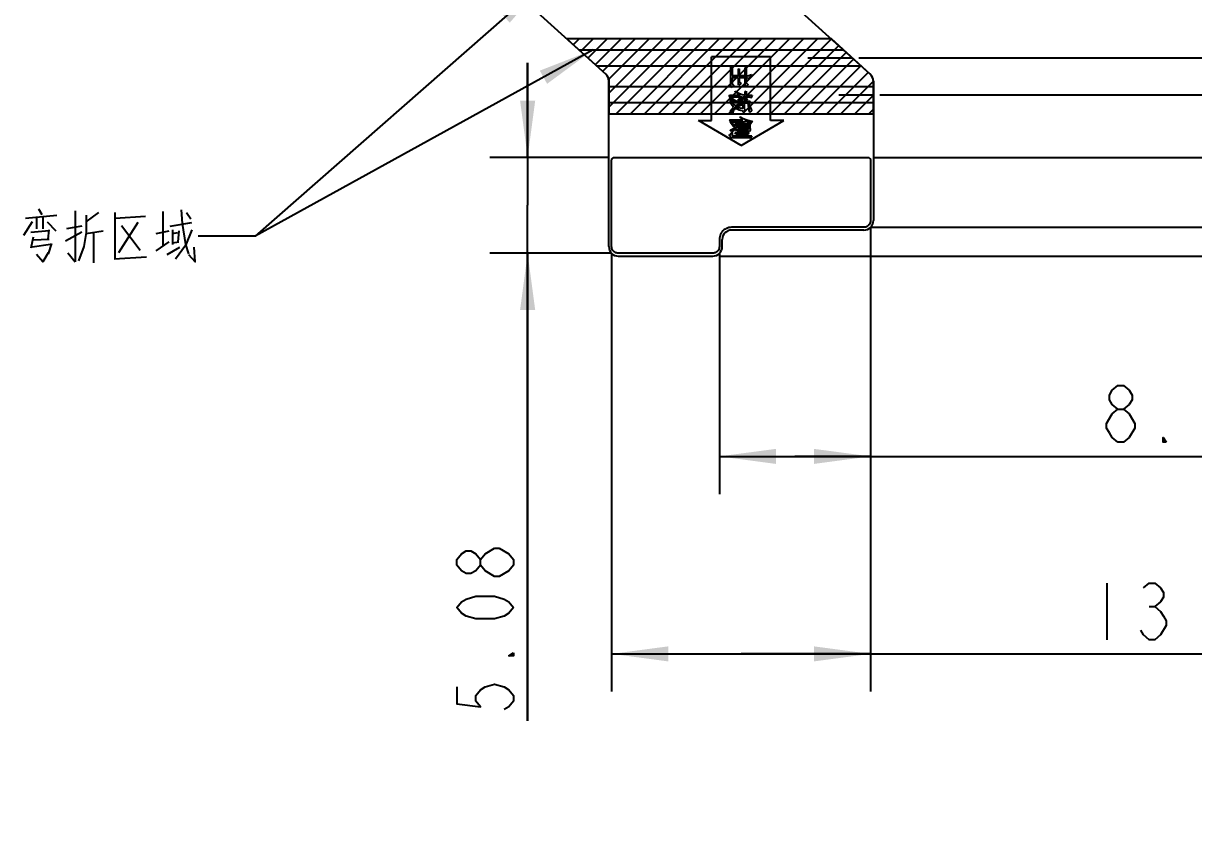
# Model space of a CAD drawing. Header units: millimetres. Extents: x 0 to 420, y 0 to 297.
# Drawn here: x 186.8 to 248.8, y 149.3 to 192.7 of the extents above; entities that cross this region are included whole.
import ezdxf

# ---------------------------------------------------------------- set-up
doc = ezdxf.new("R2010")
doc.units = ezdxf.units.MM
doc.header["$LTSCALE"] = 23.1
doc.layers.get('0').update_dxf_attribs({"linetype": 'CONTINUOUS'})
doc.layers.add('00_COSMETICS', color=7, linetype='CONTINUOUS')
doc.styles.get("Standard").update_dxf_attribs({"font": 'SIMPLEX.SHX', "width": 0.8})
doc.dimstyles.new('DIMSTYLE_5', dxfattribs={"dimtxt": 3, "dimasz": 3, "dimexe": 2, "dimexo": 0.35, "dimgap": 0.75, "dimtad": 1, "dimzin": 0, "dimdsep": 46, "dimtxsty": 'STANDARD', "dimblk": '_FILLED', "dimblk1": '_FILLED', "dimblk2": '_FILLED', "dimcen": 0.09, "dimadec": 3, "dimazin": 0, "dimtp": 0.2, "dimtm": 0.2, "dimtfac": 1, "dimtofl": 0, "dimtmove": 0, "dimatfit": 3, "dimldrblk": '_FILLED', "dimfxl": 1, "dimtolj": 1, "dimtzin": 0, "dimarcsym": 0})
doc.dimstyles.new('DIMSTYLE_6', dxfattribs={"dimtxt": 3, "dimasz": 3, "dimexe": 2, "dimexo": 0.35, "dimgap": 0.75, "dimtad": 1, "dimzin": 0, "dimdsep": 46, "dimtxsty": 'STANDARD', "dimblk": '_FILLED', "dimblk1": '_FILLED', "dimblk2": '_FILLED', "dimcen": 0.09, "dimadec": 3, "dimazin": 0, "dimtp": 0.1, "dimtm": 0.1, "dimtfac": 1, "dimtofl": 0, "dimtmove": 0, "dimatfit": 3, "dimldrblk": '_FILLED', "dimfxl": 1, "dimtolj": 1, "dimtzin": 0, "dimarcsym": 0})
doc.dimstyles.new('DIMSTYLE_8', dxfattribs={"dimtxt": 3, "dimasz": 3, "dimexe": 2, "dimexo": 0.35, "dimgap": 0.75, "dimtad": 1, "dimzin": 0, "dimdsep": 46, "dimtxsty": 'STANDARD', "dimblk": '_FILLED', "dimblk1": '_FILLED', "dimblk2": '_FILLED', "dimcen": 0.09, "dimadec": 3, "dimazin": 0, "dimtol": 1, "dimtp": 0.4, "dimtm": 0.4, "dimtfac": 1, "dimtofl": 0, "dimtmove": 0, "dimatfit": 3, "dimldrblk": '_FILLED', "dimfxl": 1, "dimtolj": 1, "dimtzin": 0, "dimarcsym": 0})
doc.dimstyles.get("Standard").update_dxf_attribs({"dimtxt": 3, "dimasz": 3, "dimexe": 2, "dimexo": 0.35, "dimtad": 1, "dimdec": 3, "dimzin": 0, "dimdsep": 46, "dimtxsty": 'STANDARD', "dimblk": '_FILLED', "dimblk1": '_FILLED', "dimblk2": '_FILLED', "dimcen": 0.09, "dimadec": 3, "dimazin": 0, "dimtol": 1, "dimtp": 0.001, "dimtm": 0.001, "dimtfac": 1, "dimtdec": 3, "dimtofl": 0, "dimtmove": 0, "dimatfit": 3, "dimldrblk": '_FILLED', "dimfxl": 1, "dimtolj": 1, "dimtzin": 0, "dimarcsym": 0})

# ---------------------------------------------------------------- blocks, each defined once
blk = doc.blocks.new('_FILLED')
at = {"color": 0, "linetype": 'BYBLOCK'}
blk.add_solid([(0, 0), (-1, 0.133), (-1, -0.133)], dxfattribs=at)
blk = doc.blocks.new('*D10')
at = {"color": 2}
for p, q in [((231.681, 181.872), (231.681, 157.283)), ((217.981, 180.496), (217.981, 157.283)), ((217.981, 159.283), (224.831, 159.283)), ((231.681, 159.283), (224.831, 159.283)), ((224.831, 159.283), (254.98, 159.283))]:
    blk.add_line(p, q, dxfattribs=at)
at = {"color": 2, "xscale": 3, "yscale": 3, "zscale": 3, "rotation": 180}
blk.add_blockref('_FILLED', (217.981, 159.283), dxfattribs=at)
at = {"color": 2, "xscale": 3, "yscale": 3, "zscale": 3}
blk.add_blockref('_FILLED', (231.681, 159.283), dxfattribs=at)
blk = doc.blocks.new('*D11')
at = {"color": 2}
for p, q in [((266.967, 185.572), (266.967, 190.572)), ((266.967, 190.572), (266.967, 183.722)), ((231.881, 185.572), (268.967, 185.572)), ((266.967, 155.092), (266.967, 183.722)), ((231.681, 181.872), (268.967, 181.872)), ((266.967, 181.872), (266.967, 155.092))]:
    blk.add_line(p, q, dxfattribs=at)
at = {"color": 2, "xscale": 3, "yscale": 3, "zscale": 3}
for p, rotation in [((266.967, 185.572), 270), ((266.967, 181.872), 90)]:
    blk.add_blockref('_FILLED', p, dxfattribs=dict(at, rotation=rotation))
blk = doc.blocks.new('*D12')
at = {"color": 2}
for p, q in [((213.535, 185.572), (213.535, 190.572)), ((213.535, 190.572), (213.535, 183.034)), ((217.781, 185.572), (211.535, 185.572)), ((213.535, 155.734), (213.535, 183.034)), ((217.981, 180.496), (211.535, 180.496)), ((213.535, 180.496), (213.535, 155.734))]:
    blk.add_line(p, q, dxfattribs=at)
at = {"color": 2, "xscale": 3, "yscale": 3, "zscale": 3}
for p, rotation in [((213.535, 185.572), 270), ((213.535, 180.496), 90)]:
    blk.add_blockref('_FILLED', p, dxfattribs=dict(at, rotation=rotation))
blk = doc.blocks.new('*D13')
at = {"color": 2}
for p, q in [((231.681, 181.872), (231.681, 167.74)), ((223.681, 180.496), (223.681, 167.74)), ((223.681, 169.74), (227.681, 169.74)), ((231.681, 169.74), (227.681, 169.74)), ((227.681, 169.74), (253.322, 169.74))]:
    blk.add_line(p, q, dxfattribs=at)
at = {"color": 2, "xscale": 3, "yscale": 3, "zscale": 3, "rotation": 180}
blk.add_blockref('_FILLED', (223.681, 169.74), dxfattribs=at)
at = {"color": 2, "xscale": 3, "yscale": 3, "zscale": 3}
blk.add_blockref('_FILLED', (231.681, 169.74), dxfattribs=at)
blk = doc.blocks.new('*D15')
at = {"color": 2}
for p, q in [((232.181, 188.879), (277.643, 188.879)), ((275.643, 188.879), (275.643, 184.613)), ((275.643, 180.346), (275.643, 184.613)), ((275.643, 184.613), (275.643, 151.086)), ((223.681, 180.346), (277.643, 180.346))]:
    blk.add_line(p, q, dxfattribs=at)
at = {"color": 2, "xscale": 3, "yscale": 3, "zscale": 3}
for p, rotation in [((275.643, 188.879), 90), ((275.643, 180.346), 270)]:
    blk.add_blockref('_FILLED', p, dxfattribs=dict(at, rotation=rotation))
blk = doc.blocks.new('*D16')
at = {"color": 2}
for p, q in [((231.061, 190.845), (287.128, 190.845)), ((285.128, 190.845), (285.128, 185.596)), ((285.128, 180.346), (285.128, 185.596)), ((285.128, 185.596), (285.128, 149.343)), ((223.681, 180.346), (287.128, 180.346))]:
    blk.add_line(p, q, dxfattribs=at)
at = {"color": 2, "xscale": 3, "yscale": 3, "zscale": 3}
for p, rotation in [((285.128, 190.845), 90), ((285.128, 180.346), 270)]:
    blk.add_blockref('_FILLED', p, dxfattribs=dict(at, rotation=rotation))

msp = doc.modelspace()

# ---------------------------------------------------------------- linework, layer by layer
at = {"color": 7}
for p, q in [((211.9947, 195.1401), (217.6681, 189.9735)), ((225.9947, 195.1401), (231.6681, 189.9735)), ((217.8314, 180.8463), (217.8314, 189.6038)), ((231.8314, 189.6038), (231.8314, 182.2223)), ((231.3314, 181.7223), (224.3314, 181.7223)), ((223.8314, 180.8463), (223.8314, 181.2223)), ((218.3314, 180.3463), (223.3314, 180.3463))]:
    msp.add_line(p, q, dxfattribs=at)
at = {"color": 9}
for p, q in [((216.2487, 191.2661), (230.2487, 191.2661)), ((217.1726, 190.4247), (231.1726, 190.4247)), ((231.8314, 189.2997), (217.8314, 189.2997)), ((231.8314, 188.4583), (217.8314, 188.4583))]:
    msp.add_line(p, q, dxfattribs=at)
at = {"color": 2}
for p, q in [((226.3891, 190.9008), (223.2738, 190.9008)), ((223.2738, 187.5266), (223.2738, 190.9008)), ((226.3891, 187.5266), (226.3891, 190.9008)), ((228.361, 190.8454), (230.7106, 190.8454)), ((224.289, 190.3743), (224.3528, 190.3955)), ((224.289, 189.2895), (224.289, 190.3743)), ((224.3528, 190.3955), (224.3528, 189.9063)), ((224.6932, 190.2679), (224.7357, 190.2679)), ((224.6932, 189.9063), (224.6932, 190.2679)), ((224.7357, 190.2679), (224.7357, 189.9063)), ((225.0547, 190.3105), (225.0973, 190.3317)), ((225.0547, 189.9063), (225.0547, 190.3105)), ((225.0973, 190.3317), (225.0973, 189.5235)), ((224.3528, 189.9063), (224.6932, 189.9063)), ((224.6932, 189.7787), (224.3528, 189.7787)), ((224.3528, 189.7787), (224.3528, 189.4597)), ((224.6932, 189.4171), (224.6932, 189.7787)), ((224.7357, 189.9063), (225.0547, 189.9063)), ((225.0547, 189.7787), (224.7357, 189.7787)), ((224.7357, 189.7787), (224.7357, 189.566)), ((224.7357, 189.566), (224.8208, 189.5022)), ((224.8208, 189.5022), (224.8208, 189.4809)), ((225.0547, 189.332), (225.0547, 189.7787)), ((225.0973, 189.5235), (225.1824, 189.4384)), ((225.1186, 189.8425), (225.1398, 189.8638)), ((225.1398, 189.8), (225.1186, 189.8425)), ((225.1398, 189.8638), (225.1824, 189.8851)), ((225.1824, 189.7574), (225.1398, 189.8)), ((225.1824, 189.8851), (225.2462, 189.9063)), ((225.2674, 189.7574), (225.1824, 189.7574)), ((225.2462, 189.9063), (225.3738, 189.9701)), ((225.2887, 189.7787), (225.2674, 189.7574)), ((225.3312, 189.8425), (225.2887, 189.7787)), ((225.3951, 189.9489), (225.3312, 189.8425)), ((225.3738, 189.9701), (225.3951, 189.9489)), ((224.3103, 189.2682), (224.289, 189.2895)), ((224.4379, 189.3746), (224.3103, 189.2682)), ((224.3528, 189.4597), (224.4379, 189.3958)), ((224.4379, 189.3958), (224.4379, 189.3746)), ((224.523, 189.0768), (224.7144, 188.9705)), ((224.523, 189.0555), (224.523, 189.0768)), ((224.6719, 188.9279), (224.523, 189.0555)), ((224.7995, 188.8641), (224.6719, 188.9279)), ((224.7144, 189.3958), (224.6932, 189.4171)), ((224.8208, 189.4809), (224.7144, 189.3958)), ((224.7144, 188.9705), (224.8846, 188.9066)), ((224.8846, 188.9066), (225.0547, 188.8641)), ((225.076, 189.3108), (225.0547, 189.332)), ((225.0547, 189.0555), (225.0973, 189.0768)), ((225.0547, 188.8641), (225.0547, 189.0555)), ((225.1824, 189.4171), (225.076, 189.3108)), ((225.0973, 189.0768), (225.0973, 188.8641)), ((225.1824, 189.4384), (225.1824, 189.4171)), ((224.2039, 188.8428), (224.2252, 188.8641)), ((224.2465, 188.7578), (224.2039, 188.8428)), ((224.2252, 188.8641), (224.7995, 188.8641)), ((224.8633, 188.7578), (224.2465, 188.7578)), ((224.2465, 188.7152), (224.2678, 188.7365)), ((224.3103, 188.6514), (224.2465, 188.7152)), ((224.2465, 188.6727), (224.2678, 188.6514)), ((224.2465, 188.6514), (224.2465, 188.6727)), ((224.2678, 188.5451), (224.2465, 188.6514)), ((224.2678, 188.7365), (224.289, 188.7365)), ((224.2678, 188.6514), (224.3528, 188.5025)), ((224.3103, 188.3962), (224.2678, 188.5451)), ((224.289, 188.7365), (224.4379, 188.6301)), ((224.4379, 188.5451), (224.3103, 188.6514)), ((224.4379, 188.226), (224.3103, 188.3962)), ((224.3528, 188.5025), (224.4166, 188.3962)), ((224.4166, 188.3962), (224.523, 188.3111)), ((224.4379, 188.6301), (224.5655, 188.5663)), ((224.6506, 188.46), (224.4379, 188.5451)), ((224.523, 188.3111), (224.6293, 188.3536)), ((224.5655, 188.5663), (224.7357, 188.5451)), ((224.6081, 188.2473), (224.6932, 188.2898)), ((224.6293, 188.3536), (224.7357, 188.3749)), ((224.9271, 188.4387), (224.6506, 188.46)), ((224.6932, 188.6514), (224.7357, 188.6727)), ((224.6932, 188.6301), (224.6932, 188.6514)), ((224.7144, 188.5876), (224.6932, 188.6301)), ((224.6932, 188.2898), (224.842, 188.3536)), ((224.757, 188.5663), (224.7144, 188.5876)), ((224.7357, 188.6727), (224.7995, 188.6939)), ((224.7357, 188.5451), (225.31, 188.5451)), ((224.7357, 188.3749), (224.9271, 188.3962)), ((224.842, 188.6089), (224.757, 188.5663)), ((224.7995, 188.6939), (224.8633, 188.7578)), ((224.8846, 188.6727), (224.842, 188.6089)), ((224.842, 188.3536), (224.9271, 188.3536)), ((224.9059, 188.7578), (224.8846, 188.6727)), ((225.0547, 188.7578), (224.9059, 188.7578)), ((224.9271, 188.3962), (224.9271, 188.4387)), ((224.9271, 188.3536), (224.9271, 188.1622)), ((225.2036, 188.4387), (224.9909, 188.4387)), ((224.9909, 188.4387), (224.9909, 188.1409)), ((225.0547, 188.5663), (225.0547, 188.7578)), ((225.076, 188.5663), (225.0547, 188.5663)), ((225.1611, 188.6301), (225.076, 188.5663)), ((225.0973, 188.8641), (225.4163, 188.8641)), ((225.2887, 188.7578), (225.0973, 188.7578)), ((225.0973, 188.7578), (225.0973, 188.6939)), ((225.0973, 188.6939), (225.1611, 188.6514)), ((225.1611, 188.6514), (225.1611, 188.6301)), ((225.2674, 187.9708), (225.2036, 188.4387)), ((225.31, 188.5451), (225.2462, 188.4387)), ((225.2462, 188.4387), (225.3738, 188.0558)), ((225.3525, 188.7152), (225.2887, 188.7578)), ((225.4163, 188.8641), (225.3525, 188.7152)), ((230.0106, 188.879), (231.8314, 188.879)), ((224.2465, 188.0133), (224.4379, 188.226)), ((224.289, 187.992), (224.2465, 188.0133)), ((224.3316, 187.9495), (224.289, 187.992)), ((224.3528, 187.907), (224.3316, 187.9495)), ((224.3741, 187.907), (224.3528, 187.907)), ((224.4166, 188.0133), (224.3741, 187.907)), ((224.4592, 188.0984), (224.4166, 188.0133)), ((224.523, 188.1835), (224.4592, 188.0984)), ((224.6293, 188.1197), (224.523, 188.1835)), ((224.6932, 188.2047), (224.6081, 188.2473)), ((224.7357, 188.0771), (224.6293, 188.1197)), ((224.7782, 188.1835), (224.6932, 188.2047)), ((224.9059, 188.0346), (224.7357, 188.0771)), ((224.757, 187.6943), (224.7782, 187.7155)), ((224.9271, 187.5666), (224.757, 187.6943)), ((224.9271, 188.1622), (224.7782, 188.1835)), ((224.7782, 187.7155), (224.9484, 187.6305)), ((224.9484, 187.992), (224.9059, 188.0346)), ((225.0547, 188.0771), (224.9484, 187.992)), ((224.9909, 188.1409), (225.0547, 188.0984)), ((225.0547, 188.0984), (225.0547, 188.0771)), ((225.2887, 187.9708), (225.2674, 187.9708)), ((225.3738, 188.0346), (225.2887, 187.9708)), ((225.3738, 188.0558), (225.3738, 188.0346)), ((222.5784, 187.5266), (223.2738, 187.5266)), ((224.8314, 186.194), (222.5784, 187.5266)), ((224.2252, 187.5454), (224.2465, 187.5666)), ((224.3528, 187.3752), (224.2252, 187.5454)), ((224.2465, 187.5666), (224.9271, 187.5666)), ((224.2465, 187.439), (224.2678, 187.4603)), ((224.3528, 187.2901), (224.2465, 187.439)), ((224.2678, 187.4603), (224.9484, 187.4603)), ((224.2678, 187.0136), (224.289, 187.0349)), ((224.289, 187.0349), (224.4166, 187.0774)), ((224.3528, 187.3752), (224.4379, 187.3114)), ((224.4166, 187.2263), (224.3528, 187.2901)), ((224.5017, 187.1838), (224.4166, 187.2263)), ((224.4166, 187.0774), (224.4592, 187.12)), ((224.4379, 187.3114), (224.5443, 187.2476)), ((224.4592, 187.12), (224.5017, 187.1838)), ((224.5443, 187.1625), (224.4592, 186.9924)), ((224.523, 187.3539), (224.5443, 187.3752)), ((224.5655, 187.2901), (224.523, 187.3539)), ((224.5443, 187.3752), (225.3525, 187.3752)), ((224.5443, 187.2476), (224.6932, 187.2263)), ((224.6719, 187.1412), (224.5443, 187.1625)), ((225.2249, 187.2901), (224.5655, 187.2901)), ((224.5655, 187.0562), (225.2249, 187.0562)), ((224.6081, 186.9711), (224.5655, 187.0562)), ((225.0335, 187.1412), (224.6719, 187.1412)), ((224.6932, 187.2263), (225.1611, 187.2263)), ((224.8314, 186.194), (227.0844, 187.5266)), ((224.9484, 187.6305), (225.1398, 187.5666)), ((224.9909, 187.439), (224.9484, 187.4603)), ((225.0122, 187.439), (224.9909, 187.439)), ((225.0547, 187.5028), (225.0122, 187.439)), ((225.076, 187.0987), (225.0335, 187.1412)), ((225.2887, 187.3965), (225.0547, 187.5028)), ((225.0973, 187.0987), (225.076, 187.0987)), ((225.1611, 187.2263), (225.0973, 187.0987)), ((225.1398, 187.5666), (225.31, 187.5028)), ((225.2249, 187.0562), (225.2249, 187.2901)), ((225.3312, 187.0562), (225.2674, 186.9498)), ((225.3312, 187.3752), (225.2887, 187.3965)), ((225.3312, 187.3752), (225.2887, 187.2901)), ((225.2887, 187.2901), (225.2887, 187.0774)), ((225.2887, 187.0774), (225.3525, 187.0562)), ((225.31, 187.5028), (225.4376, 187.4816)), ((225.3525, 187.0562), (225.3312, 187.0562)), ((225.4376, 187.4816), (225.3525, 187.3752)), ((227.0844, 187.5266), (226.3891, 187.5266)), ((224.2252, 186.7797), (224.2678, 186.7797)), ((224.2252, 186.7371), (224.2252, 186.7797)), ((224.2678, 186.652), (224.2252, 186.7371)), ((224.2678, 186.9924), (224.2678, 187.0136)), ((224.3316, 186.9498), (224.2678, 186.9924)), ((224.2678, 186.7797), (224.289, 186.8009)), ((224.289, 186.6308), (224.2678, 186.652)), ((224.289, 186.8009), (224.3316, 186.8647)), ((224.3316, 186.6095), (224.289, 186.6308)), ((224.3954, 186.9498), (224.3316, 186.9498)), ((224.3316, 186.8647), (224.3528, 186.886)), ((225.2674, 186.6095), (224.3316, 186.6095)), ((224.3528, 186.886), (224.3528, 186.7158)), ((224.3528, 186.7158), (225.3951, 186.7158)), ((224.4379, 186.9711), (224.3954, 186.9498)), ((224.4592, 186.9924), (224.4379, 186.9711)), ((224.523, 186.886), (225.2462, 186.886)), ((224.5443, 186.8009), (224.523, 186.886)), ((225.1186, 186.8009), (224.5443, 186.8009)), ((225.2249, 186.9711), (224.6081, 186.9711)), ((225.1611, 186.7797), (225.1186, 186.8009)), ((225.1824, 186.7797), (225.1611, 186.7797)), ((225.2462, 186.886), (225.1824, 186.7797)), ((225.2462, 186.9498), (225.2249, 186.9711)), ((225.2674, 186.9498), (225.2462, 186.9498)), ((225.31, 186.5882), (225.2674, 186.6095)), ((225.3312, 186.5882), (225.31, 186.5882)), ((225.3951, 186.7158), (225.3312, 186.5882)), ((187.6498, 182.8452), (187.8212, 182.5548)), ((189.5926, 182.7484), (189.5926, 180.0387)), ((194.2212, 182.7), (194.2212, 180.8613)), ((187.3069, 182.1677), (186.8498, 181.4419)), ((186.964, 182.3613), (188.6212, 182.5064)), ((187.5355, 182.4097), (187.5355, 181.7806)), ((187.8783, 182.4097), (187.8783, 181.7806)), ((188.1069, 182.1677), (188.5641, 181.6839)), ((190.164, 182.1677), (190.8498, 182.6516)), ((191.7069, 180.1839), (191.7069, 182.6516)), ((191.7069, 182.3613), (193.3069, 182.4581)), ((192.9069, 182.1193), (191.8783, 180.5226)), ((194.6212, 181.9258), (195.7641, 182.1193)), ((195.4783, 182.6516), (195.7069, 182.3129)), ((188.2212, 181.6839), (187.2498, 181.5871)), ((188.1641, 181.2484), (188.2212, 181.7322)), ((189.0783, 181.1516), (189.9355, 181.6355)), ((189.9355, 181.9258), (189.1355, 181.7806)), ((190.164, 181.5387), (191.0783, 181.6839)), ((190.5641, 181.5871), (190.5641, 179.9903)), ((192.0498, 181.9742), (193.0212, 180.6677)), ((193.8783, 181.5387), (194.5641, 181.6839)), ((194.7355, 181.7322), (194.7355, 180.958)), ((194.7355, 181.5387), (195.0212, 181.5871)), ((195.0783, 181.6839), (195.0212, 181.1032)), ((187.3641, 181.3451), (187.2498, 180.7645)), ((188.2783, 180.958), (187.3069, 180.8129)), ((187.3641, 181.2), (188.2212, 181.2484)), ((188.3355, 181.0064), (188.1641, 180.4742)), ((193.8783, 180.6193), (194.5641, 181.1032)), ((194.7355, 181.0548), (195.0783, 181.1032)), ((189.1926, 180.5226), (189.5926, 180.0387)), ((193.364, 180.2806), (191.6498, 180.1839)), ((194.4498, 180.4258), (195.1355, 180.8129)), ((211.7846, 164.8845), (212.0346, 164.8845)), ((212.7846, 163.9845), (212.5346, 163.6845)), ((244.1802, 163.0331), (244.1802, 160.0331)), ((246.4302, 161.7831), (246.7302, 161.7831))]:
    msp.add_line(p, q, dxfattribs=at)
for points in [[(195.1926, 182.7968), (195.2498, 182.071), (195.4212, 180.958), (195.5926, 180.4742)], [(190.164, 182.5064), (190.164, 181.5871), (190.0498, 180.8613), (189.7641, 180.0871)], [(195.7641, 181.7322), (195.4212, 180.9097), (194.9069, 180.1839)], [(188.1641, 180.5226), (187.8783, 180.0387), (187.5355, 180.4258)], [(195.5926, 180.4258), (195.9355, 180.0387), (195.8783, 180.8129)], [(244.772, 172.2403), (244.472, 172.4903), (244.322, 172.7403), (244.322, 172.9903), (244.472, 173.2403), (244.772, 173.4903), (245.072, 173.4903), (245.372, 173.2403), (245.522, 172.9903), (245.522, 172.7403), (245.372, 172.4903), (245.072, 172.2403)], [(244.472, 171.9903), (244.772, 172.2403), (245.072, 172.2403), (245.372, 171.9903)], [(244.772, 170.4903), (244.472, 170.7403), (244.322, 170.9903), (244.172, 171.2403), (244.172, 171.4903), (244.472, 171.9903)], [(245.372, 171.9903), (245.672, 171.4903), (245.672, 171.2403)], [(245.672, 171.2403), (245.372, 170.7403), (245.072, 170.4903), (244.772, 170.4903)], [(247.322, 170.4903), (247.172, 170.4903), (247.172, 170.7403), (247.322, 170.4903)], [(211.0346, 163.9845), (210.7846, 163.6845), (210.5346, 163.5345), (210.2846, 163.5345), (210.0346, 163.6845), (209.7846, 163.9845), (209.7846, 164.2845), (210.0346, 164.5845), (210.2846, 164.7345), (210.5346, 164.7345), (210.7846, 164.5845), (211.0346, 164.2845)], [(211.2846, 163.6845), (211.0346, 163.9845), (211.0346, 164.2845), (211.2846, 164.5845), (211.7846, 164.8845)], [(212.0346, 164.8845), (212.5346, 164.5845), (212.7846, 164.2845), (212.7846, 163.9845)], [(212.5346, 163.6845), (212.0346, 163.3845), (211.7846, 163.3845), (211.2846, 163.6845)], [(246.1302, 162.7831), (246.4302, 163.0331), (246.7302, 163.0331), (247.0302, 162.7831), (247.1802, 162.5331), (247.1802, 162.2831), (247.0302, 162.0331), (246.7302, 161.7831), (247.0302, 161.5331), (247.1802, 161.2831), (247.3302, 161.0331), (247.3302, 160.7831), (247.0302, 160.2831)], [(212.7846, 161.7345), (212.5346, 161.4345), (212.2846, 161.2845), (211.7846, 161.1345), (210.7846, 161.1345), (210.2846, 161.2845), (210.0346, 161.4345), (209.7846, 161.7345), (210.0346, 162.0345), (210.2846, 162.1845), (210.7846, 162.3345), (211.7846, 162.3345), (212.2846, 162.1845), (212.5346, 162.0345), (212.7846, 161.7345)], [(247.0302, 160.2831), (246.7302, 160.0331), (246.4302, 160.0331), (246.1302, 160.2831), (245.9802, 160.5331)], [(212.7846, 159.3345), (212.7846, 159.1845), (212.5346, 159.1845), (212.7846, 159.3345)], [(209.7846, 157.5345), (209.7846, 156.6345), (211.0346, 156.4845), (210.7846, 156.7845), (210.7846, 157.0845), (211.0346, 157.3845), (211.2846, 157.5345), (211.7846, 157.6845), (212.2846, 157.5345), (212.5346, 157.3845), (212.7846, 157.0845), (212.7846, 156.7845), (212.5346, 156.4845), (212.2846, 156.3345)]]:
    msp.add_lwpolyline(points, dxfattribs=at)
at = {"color": 7}
for centre, start, end in [((217.3314, 189.6038), 0, 47.675903), ((231.3314, 189.6038), 0, 47.675903), ((231.3314, 182.2223), 270, 360), ((224.3314, 181.2223), 90, 180), ((218.3314, 180.8463), 180, 270), ((223.3314, 180.8463), 270, 360)]:
    msp.add_arc(centre, 0.5, start, end, dxfattribs=at)
at = {"layer": '00_COSMETICS', "color": 7}
for p, q in [((215.6126, 191.8454), (217.6681, 189.9735)), ((229.6126, 191.8454), (215.6126, 191.8454)), ((231.6681, 189.9735), (229.6126, 191.8454)), ((217.8314, 189.6038), (217.8314, 187.879)), ((231.8314, 187.879), (231.8314, 189.6038)), ((217.8314, 187.879), (231.8314, 187.879))]:
    msp.add_line(p, q, dxfattribs=at)
at = {"layer": '00_COSMETICS', "color": 2}
for p, q in [((215.9482, 191.5397), (216.2539, 191.8454)), ((216.3368, 191.1858), (216.9964, 191.8454)), ((216.7254, 190.8319), (217.7389, 191.8454)), ((217.114, 190.4781), (218.4813, 191.8454)), ((217.5026, 190.1242), (219.2238, 191.8454)), ((217.8217, 189.7009), (219.9662, 191.8454)), ((217.8314, 188.9681), (220.7087, 191.8454)), ((217.8314, 188.2256), (221.4512, 191.8454)), ((218.2272, 187.879), (222.1936, 191.8454)), ((218.9697, 187.879), (222.9361, 191.8454)), ((219.7122, 187.879), (223.6786, 191.8454)), ((220.4546, 187.879), (224.421, 191.8454)), ((221.1971, 187.879), (225.1635, 191.8454)), ((221.9395, 187.879), (225.9059, 191.8454)), ((222.682, 187.879), (226.6484, 191.8454)), ((223.4245, 187.879), (227.3909, 191.8454)), ((224.1669, 187.879), (228.1333, 191.8454)), ((224.9094, 187.879), (228.8758, 191.8454)), ((225.6519, 187.879), (229.6155, 191.8427)), ((226.3943, 187.879), (230.0041, 191.4888)), ((227.1368, 187.879), (230.3927, 191.1349)), ((227.8792, 187.879), (230.7813, 190.781)), ((228.6217, 187.879), (231.1699, 190.4272)), ((229.3642, 187.879), (231.5585, 190.0733)), ((230.1066, 187.879), (231.8314, 189.6038)), ((230.8491, 187.879), (231.8314, 188.8613)), ((231.5916, 187.879), (231.8314, 188.1189))]:
    msp.add_line(p, q, dxfattribs=at)
at = {"layer": '00_COSMETICS', "color": 6}
for p, q in [((217.9814, 180.8463), (217.9814, 185.4223)), ((218.1314, 185.5723), (231.5314, 185.5723)), ((231.6814, 185.4223), (231.6814, 182.2223)), ((231.3314, 181.8723), (224.3314, 181.8723)), ((223.6814, 181.2223), (223.6814, 180.8463)), ((223.3314, 180.4963), (218.3314, 180.4963))]:
    msp.add_line(p, q, dxfattribs=at)
at = {"layer": '00_COSMETICS', "color": 7}
for points in [[(217.6681, 189.9735), (217.6713, 189.9705), (217.6744, 189.9675), (217.6776, 189.9645), (217.6807, 189.9615), (217.6838, 189.9585), (217.6868, 189.9554), (217.6898, 189.9524), (217.6928, 189.9493), (217.6958, 189.9462), (217.6987, 189.943), (217.7016, 189.9399), (217.7044, 189.9367)], [(217.7044, 189.9367), (217.7073, 189.9334), (217.7102, 189.9301), (217.713, 189.9268), (217.7158, 189.9235), (217.7186, 189.9201), (217.7213, 189.9167), (217.7241, 189.9133), (217.7267, 189.9099), (217.7294, 189.9065), (217.732, 189.903), (217.7346, 189.8995), (217.7372, 189.896)], [(217.7372, 189.896), (217.7397, 189.8925), (217.7421, 189.8889), (217.7446, 189.8854), (217.747, 189.8818), (217.7493, 189.8782), (217.7517, 189.8746), (217.754, 189.871), (217.7563, 189.8674), (217.7585, 189.8637), (217.7608, 189.86), (217.763, 189.8563), (217.7651, 189.8525)], [(217.7651, 189.8525), (217.7673, 189.8488), (217.7694, 189.8449), (217.7715, 189.8411), (217.7735, 189.8373), (217.7756, 189.8334), (217.7775, 189.8295), (217.7795, 189.8256), (217.7814, 189.8217), (217.7833, 189.8178), (217.7852, 189.8138), (217.787, 189.8098), (217.7888, 189.8059)], [(217.7888, 189.8059), (217.7905, 189.8019), (217.7922, 189.7979), (217.7938, 189.794), (217.7954, 189.79), (217.797, 189.786), (217.7986, 189.782), (217.8001, 189.7779), (217.8016, 189.7739), (217.803, 189.7698), (217.8044, 189.7658), (217.8058, 189.7617), (217.8072, 189.7576)], [(217.8072, 189.7576), (217.8085, 189.7534), (217.8098, 189.7493), (217.811, 189.7451), (217.8122, 189.7409), (217.8134, 189.7367), (217.8146, 189.7325), (217.8157, 189.7282), (217.8167, 189.724), (217.8178, 189.7198), (217.8188, 189.7155), (217.8197, 189.7113), (217.8206, 189.707)], [(217.8206, 189.707), (217.8215, 189.7029), (217.8223, 189.6987), (217.8231, 189.6945), (217.8239, 189.6903), (217.8246, 189.6861), (217.8253, 189.6819), (217.8259, 189.6777), (217.8265, 189.6734), (217.8271, 189.6692), (217.8276, 189.665), (217.8281, 189.6607), (217.8286, 189.6565)], [(217.8286, 189.6565), (217.829, 189.6522), (217.8294, 189.6478), (217.8298, 189.6434), (217.8301, 189.6391), (217.8304, 189.6347), (217.8307, 189.6303), (217.8309, 189.6259), (217.8311, 189.6215), (217.8312, 189.6171), (217.8313, 189.6126), (217.8314, 189.6082), (217.8314, 189.6038)], [(231.7052, 189.9359), (231.7022, 189.9391), (231.6993, 189.9424), (231.6963, 189.9456), (231.6933, 189.9488), (231.6903, 189.9519), (231.6872, 189.9551), (231.6841, 189.9582), (231.6809, 189.9613), (231.6778, 189.9644), (231.6746, 189.9674), (231.6713, 189.9704), (231.6681, 189.9735)], [(231.7655, 189.8519), (231.7625, 189.857), (231.7596, 189.862), (231.7565, 189.867), (231.7534, 189.8719), (231.7503, 189.8768), (231.7471, 189.8816), (231.7438, 189.8864), (231.7405, 189.8912), (231.7372, 189.896), (231.7334, 189.9011), (231.7296, 189.9062), (231.7256, 189.9113), (231.7217, 189.9163), (231.7177, 189.9213), (231.7136, 189.9262), (231.7094, 189.9311), (231.7052, 189.9359)], [(231.8074, 189.7569), (231.8056, 189.7625), (231.8037, 189.768), (231.8017, 189.7735), (231.7997, 189.7789), (231.7977, 189.7843), (231.7955, 189.7898), (231.7933, 189.7952), (231.7911, 189.8005), (231.7888, 189.8059), (231.7864, 189.8111), (231.784, 189.8163), (231.7815, 189.8215), (231.779, 189.8266), (231.7764, 189.8318), (231.7738, 189.8369), (231.771, 189.8419), (231.7683, 189.8469), (231.7655, 189.8519)], [(231.8287, 189.6554), (231.8281, 189.6612), (231.8274, 189.667), (231.8266, 189.6727), (231.8258, 189.6785), (231.8249, 189.6842), (231.8239, 189.6899), (231.8229, 189.6956), (231.8218, 189.7014), (231.8206, 189.707), (231.8194, 189.7126), (231.8181, 189.7182), (231.8168, 189.7238), (231.8154, 189.7294), (231.8139, 189.7349), (231.8124, 189.7404), (231.8108, 189.746), (231.8091, 189.7515), (231.8074, 189.7569)], [(231.8314, 189.6038), (231.8314, 189.6081), (231.8313, 189.6125), (231.8312, 189.6168), (231.8311, 189.6211), (231.8309, 189.6254), (231.8307, 189.6297), (231.8305, 189.634), (231.8302, 189.6383), (231.8299, 189.6426), (231.8295, 189.6469), (231.8291, 189.6512), (231.8287, 189.6554)]]:
    msp.add_lwpolyline(points, dxfattribs=at)
at = {"layer": '00_COSMETICS', "color": 6}
for points in [[(217.9814, 185.4223), (217.9823, 185.4371), (217.9845, 185.4516), (217.9879, 185.4659), (217.9928, 185.4797), (217.999, 185.493), (218.0066, 185.5056), (218.0155, 185.5174), (218.0254, 185.5283), (218.0363, 185.5383), (218.0481, 185.5471), (218.0607, 185.5547), (218.074, 185.561), (218.0879, 185.5658), (218.1021, 185.5692), (218.1166, 185.5714), (218.1314, 185.5723)], [(231.5314, 185.5723), (231.5462, 185.5714), (231.5607, 185.5692), (231.575, 185.5658), (231.5888, 185.5609), (231.6021, 185.5547), (231.6147, 185.5471), (231.6265, 185.5382), (231.6374, 185.5283), (231.6474, 185.5174), (231.6562, 185.5056), (231.6638, 185.493), (231.6701, 185.4797), (231.6749, 185.4659), (231.6783, 185.4516), (231.6805, 185.4371), (231.6814, 185.4223)], [(231.6814, 182.2223), (231.6773, 182.172), (231.6677, 182.1254), (231.6523, 182.0824), (231.632, 182.043), (231.6075, 182.0071), (231.5789, 181.9748), (231.5466, 181.9462), (231.5107, 181.9217), (231.4713, 181.9014), (231.4283, 181.886), (231.3817, 181.8764), (231.3314, 181.8723)], [(224.3314, 181.8723), (224.2539, 181.8673), (224.1799, 181.8544), (224.1093, 181.8332), (224.0428, 181.8047), (223.9811, 181.7699), (223.9242, 181.7289), (223.8718, 181.6819), (223.8248, 181.6296), (223.7838, 181.5727), (223.749, 181.511), (223.7206, 181.4445), (223.6993, 181.3738), (223.6864, 181.2999), (223.6814, 181.2223)], [(218.3314, 180.4963), (218.2811, 180.5004), (218.2345, 180.51), (218.1915, 180.5254), (218.1521, 180.5457), (218.1162, 180.5702), (218.0839, 180.5988), (218.0553, 180.6311), (218.0308, 180.667), (218.0105, 180.7064), (217.9951, 180.7494), (217.9855, 180.796), (217.9814, 180.8463)], [(223.6814, 180.8463), (223.6773, 180.796), (223.6677, 180.7494), (223.6523, 180.7064), (223.632, 180.667), (223.6075, 180.6311), (223.5789, 180.5988), (223.5466, 180.5702), (223.5107, 180.5457), (223.4713, 180.5254), (223.4283, 180.51), (223.3817, 180.5004), (223.3314, 180.4963)]]:
    msp.add_lwpolyline(points, dxfattribs=at)

# ---------------------------------------------------------------- dimensions: what is measured, and where the dimension line sits
at = {"color": 2}
for base, p1, p2, angle, picture, middle in [((285.1277, 180.3463), (230.7106, 190.8454), (223.3314, 180.3463), 270, '*D16', (285.1277, 149.3429)), ((275.6429, 188.879), (223.3314, 180.3463), (231.8314, 188.879), 90, '*D15', (275.6429, 151.086))]:
    dim = msp.add_linear_dim(base=base, p1=p1, p2=p2, angle=angle, text='<>\\P弯折中心位置', dimstyle='DIMSTYLE_8', dxfattribs=at)
    dim.commit()
    dim.dimension.update_dxf_attribs({"geometry": picture, "text_midpoint": middle, "dimtype": 160})
for base, p1, p2, angle, dimstyle, picture, middle in [((213.5346, 185.5723), (218.3314, 180.4963), (218.1314, 185.5723), 90, 'DIMSTYLE_6', '*D12', (213.5346, 155.7345)), ((266.967, 185.5723), (231.3314, 181.8723), (231.5314, 185.5723), 90, 'DIMSTYLE_6', '*D11', (266.967, 155.0915)), ((223.6814, 169.7403), (231.6814, 182.2223), (223.6814, 180.8463), 180, 'DIMSTYLE_5', '*D13', (243.722, 169.7403))]:
    dim = msp.add_linear_dim(base=base, p1=p1, p2=p2, angle=angle, dimstyle=dimstyle, dxfattribs=at)
    dim.commit()
    dim.dimension.update_dxf_attribs({"geometry": picture, "text_midpoint": middle, "dimtype": 160})
dim = msp.add_linear_dim(base=(231.6814, 159.2831), p1=(217.9814, 180.8463), p2=(231.6814, 182.2223), dimstyle='DIMSTYLE_5', dxfattribs=at)
dim.commit()
dim.dimension.update_dxf_attribs({"geometry": '*D10', "text_midpoint": (242.9802, 159.2831), "dimtype": 160})

# ---------------------------------------------------------------- leaders
for points in [[(214.5767, 194.9835), (199.1069, 181.3935), (196.1069, 181.3935)], [(216.9991, 191.2661), (199.1069, 181.3935), (196.1069, 181.3935)]]:
    msp.add_leader(points, dimstyle='STANDARD', override={"dimtad": 0}, dxfattribs=at)

doc.saveas('drawing.dxf')
